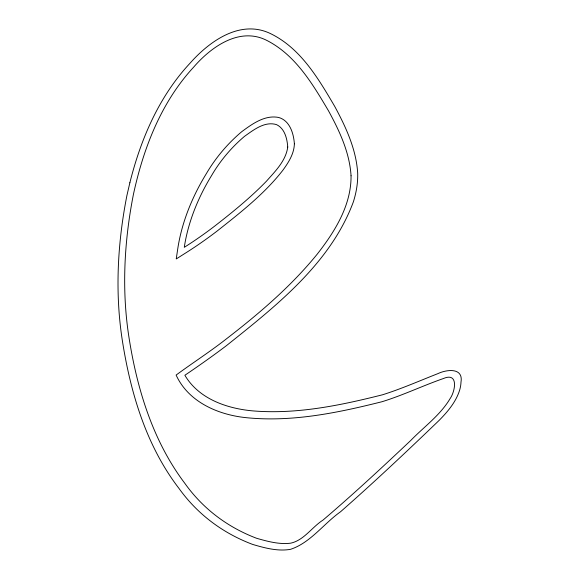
<?xml version="1.0" encoding="UTF-8"?>
<svg xmlns="http://www.w3.org/2000/svg" width="579" height="579" viewBox="0 0 579 579"><rect width="100%" height="100%" fill="white"/><g stroke="black" fill="none" stroke-linecap="round" stroke-linejoin="round"><path stroke-width="0.87" d="M294.378 143.809C294.125 153.79 288.443 162.612 282.733 170.421C264.357 193.943 240.567 212.493 217.299 230.905A311.263 211.219 -46.9 0 1 186.004 252.762L176.233 258.943L177.746 248.854A175.705 119.231 -46.9 0 1 206.377 173.599A111.885 75.921 -46.9 0 1 241.638 131.766C252.162 123.993 264.748 114.751 278.608 117.457C289.833 120.504 293.662 133.51 294.378 143.809M351.048 175.755C351.344 205.284 334.814 231.636 317.249 254.116C291.071 286.381 259.24 313.485 226.483 338.816C210.213 351.605 192.749 362.809 176.117 375.062C188.479 402.195 218.565 414.984 246.712 417.727C292.381 422.257 338.02 412.776 382.104 401.696C402.955 395.247 422.721 385.759 443.29 378.572C458.684 371.906 455.405 390.941 450.144 398.547C440.25 415.244 424.002 426.781 410.706 440.51C382.01 467.6 353.074 494.473 323.024 520.072C312.016 527.071 303.932 540.345 290.644 543.182C279.114 544.6 267.621 541.423 256.627 538.289A328.047 222.611 -46.9 0 1 184.773 483.255C153.189 441.422 137.324 389.985 129.197 338.78A519.045 352.213 -46.9 0 1 133.445 194.283C143.426 148.26 161.107 102.345 193.495 67.316C211.089 46.87 239.901 26.156 267.44 40.74C295.797 55.475 312.747 84.194 328.503 110.821C339.489 130.941 349.629 152.523 351.048 175.755M287.741 147.03C285.888 160.824 275.249 171.261 266.427 181.213C250.533 197.598 232.772 212.023 214.787 226.027A303.273 205.798 -46.9 0 1 184.288 247.32A167.867 113.911 -46.9 0 1 211.711 175.328A104.046 70.602 -46.9 0 1 244.555 136.318C253.638 129.913 264.661 121.054 276.501 124.608C284.774 128.495 287.148 138.707 287.741 147.03M129.87 182.732L126.931 195.427A526.962 357.59 -46.9 0 0 122.582 342.044C130.854 393.901 146.588 446.25 178.976 488.415A335.813 227.873 -46.9 0 0 252.719 544.441C264.849 548.009 277.674 551.505 290.397 549.362C310.308 542.957 323.777 523.582 340.503 511.793C374.193 482.206 406.834 451.446 439.15 420.368C447.661 411.727 455.861 402.079 459.588 390.326A34.443 23.37 -46.9 0 0 460.985 382.241C463.605 367.267 446.532 369.474 437.919 373.621C419.551 380.83 401.442 388.82 382.61 394.762C340.293 405.43 296.586 414.521 252.719 410.88C226.816 408.535 198.727 398.851 184.875 375.257C198.973 365.725 212.877 355.911 226.447 345.641C276.125 305.929 330.421 263.496 353.342 201.941A95.094 64.53 -46.9 0 0 357.677 172.962C356.157 149.093 345.808 126.902 334.59 106.167C318.247 78.368 300.544 48.122 270.415 33.56C240.169 19.02 209.243 41.406 189.847 63.415C159.008 96.519 140.697 139.271 129.87 182.732"/></g></svg>
